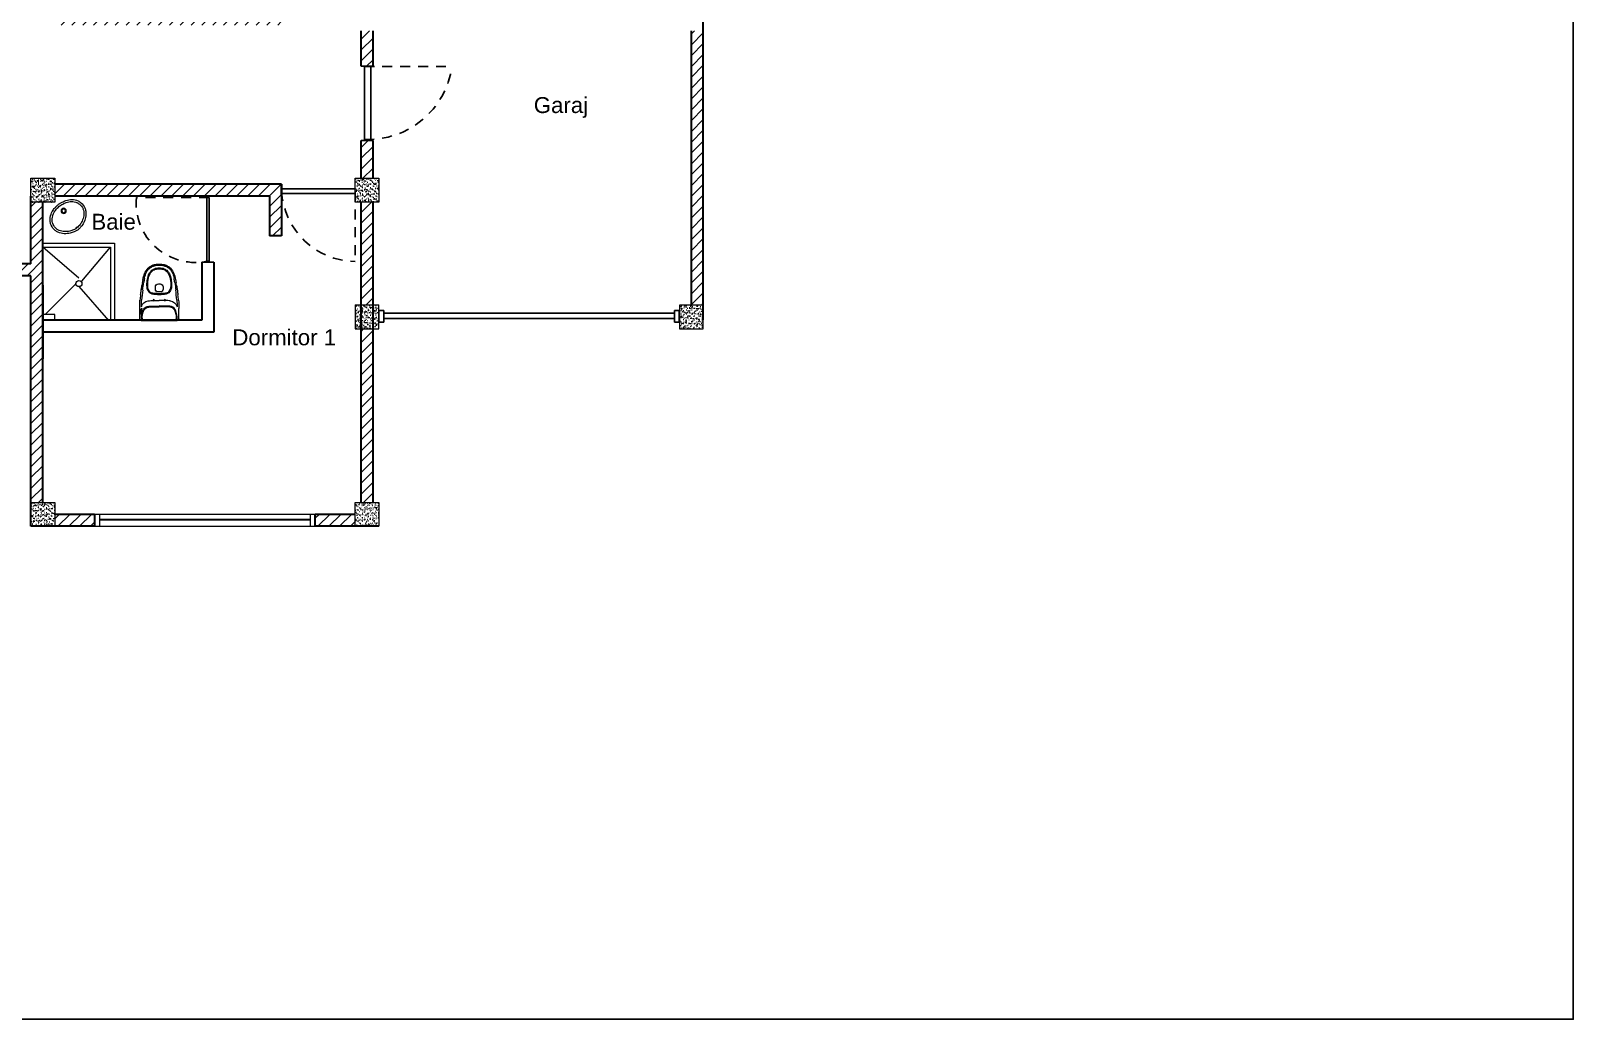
# Model space of a CAD drawing. Header units: metres. Extents: x 12.9 to 55.3, y 2.1 to 27.6.
# Drawn here: x 35.87 to 55.25, y 2.11 to 14.54 of the extents above; entities that cross this region are included whole.
import ezdxf

# ---------------------------------------------------------------- set-up
doc = ezdxf.new("R2010")
doc.units = ezdxf.units.M
doc.header["$MEASUREMENT"] = 0
doc.linetypes.add('HIDDEN2', pattern=[0.1875, 0.125, -0.0625])
for name, color, linetype, lineweight in [('A-PUERTAS-VENT', 184, 'Continuous', 13), ('ACCESORI', 252, 'Continuous', 9), ('columna', 12, 'Continuous', 20), ('muebles', 252, 'Continuous', 5), ('muro', 250, 'Continuous', 30), ('PUERTAS Y VENTANAS', 16, 'Continuous', 13), ('ROTURA', 9, 'Continuous', 15), ('SANITARIOS', 160, 'Continuous', 13)]:
    doc.layers.add(name, color=color, linetype=linetype, lineweight=lineweight)
doc.styles.get("Standard").update_dxf_attribs({"font": 'arial.ttf'})

# ---------------------------------------------------------------- blocks, each defined once
blk = doc.blocks.new('columna')
at = {"layer": 'columna', "true_color": 0x939598}
h = blk.add_hatch(dxfattribs=at)
h.set_pattern_fill('AR-SAND', color=252, scale=0.001)
h.set_pattern_definition([(37.5, (-1113459.330694, -691172.429485), (-0.001600031296, 0.0489413237329), [0, -0.038608, 0, -0.04318, 0, -0.041275]), (7.5, (-1113459.330694, -691172.429485), (0.0449523283138, 0.0716825100568), [0, -0.020828, 0, -0.034798, 0, -0.013335]), (327.5, (-1113459.361936, -691172.429485), (0.0790992370241, 0.0001437184679), [0, -0.0127, 0, -0.04572, 0, -0.05969]), (317.5, (-1113459.361936, -691172.429485), (0.0763556452472, 0.0222929323257), [0, -0.00635, 0, -0.029972, 0, -0.03429])])
h.paths.add_polyline_path([(0, 0), (0, 0.3), (-0.3, 0.3), (-0.3, 0)])
at = {"layer": 'columna'}
blk.add_lwpolyline([(-0.3, 0.3), (0, 0.3), (0, 0), (-0.3, 0), (-0.3, 0.3)], dxfattribs=at)
blk = doc.blocks.new('*U14')
at = {"layer": 'PUERTAS Y VENTANAS', "color": 174}
for p, q in [((3.432, 0.15), (0.657, 0.15)), ((0.657, 0.15), (0.657, 0)), ((0.657, 0), (3.432, 0)), ((0.717, 0.15), (0.717, 0)), ((0.717, 0.075), (3.372, 0.075)), ((0.717, 0.065), (3.372, 0.065)), ((3.372, 0), (3.372, 0.15)), ((3.432, 0), (3.432, 0.15))]:
    blk.add_line(p, q, dxfattribs=at)
blk = doc.blocks.new('5P-MINBELL')
at = {"layer": 'SANITARIOS'}
for radius in [0.0325, 0.0225]:
    blk.add_circle((0, -0.215), radius, dxfattribs=at)
for centre, radius, start, end in [((-0.066, -0.304), 0.173, 126.1554, 152.9316), ((-0.064, -0.304), 0.149, 124.3917, 152.0667), ((-0.02, -0.356), 0.243, 109.7709, 127.5913), ((-0.022, -0.355), 0.216, 108.3184, 125.9865), ((-0.015, -0.37), 0.257, 97.9868, 109.8217), ((-0.016, -0.371), 0.233, 96.9291, 108.3722), ((0.004, -0.403), 0.294, 94.1587, 100.8389), ((0.005, -0.411), 0.276, 94.0281, 100.2068), ((0, -0.705), 0.595, 88.3596, 91.6404), ((0, -0.889), 0.753, 88.8753, 91.1247), ((-0.005, -0.411), 0.276, 79.7932, 85.9719), ((-0.004, -0.403), 0.294, 79.1611, 85.8413), ((0.016, -0.371), 0.233, 71.6278, 83.0709), ((0.015, -0.37), 0.257, 70.1783, 82.0132), ((0.022, -0.355), 0.216, 54.0135, 71.6816), ((0.02, -0.356), 0.243, 52.4087, 70.2291), ((0.064, -0.304), 0.149, 27.9333, 55.6083), ((0.066, -0.304), 0.173, 27.0684, 53.8446), ((-0.052, -0.305), 0.187, 167.2546, 192.7454), ((-0.074, -0.298), 0.164, 153.3415, 167.8113), ((-0.056, -0.299), 0.184, 194.7923, 207.6591), ((-0.034, -0.286), 0.21, 207.921, 229.8096), ((-0.059, -0.304), 0.154, 166.5302, 194.237), ((-0.071, -0.299), 0.141, 152.5214, 167.5433), ((-0.055, -0.299), 0.159, 195.3886, 208.6248), ((-0.035, -0.285), 0.183, 209.6761, 231.9689), ((0.035, -0.285), 0.183, 308.0311, 330.3239), ((0.034, -0.286), 0.21, 310.1904, 332.079), ((0.055, -0.299), 0.159, 331.3752, 344.6114), ((0.071, -0.299), 0.141, 12.4567, 27.4786), ((0.059, -0.304), 0.154, 345.763, 13.4698), ((0.056, -0.299), 0.184, 332.3409, 345.2077), ((0.074, -0.298), 0.164, 12.1887, 26.6585), ((0.052, -0.305), 0.187, 347.2546, 12.7454), ((0.024, -0.214), 0.302, 230.2923, 244.6657), ((-0.005, -0.258), 0.223, 230.0297, 247.0803), ((0.056, -0.086), 0.433, 248.0352, 255.2795), ((0.139, 0.137), 0.644, 248.9638, 253.2006), ((0, -0.305), 0.207, 255, 265), ((0.013, -0.203), 0.283, 257.7277, 264.0888), ((0, -0.305), 0.207, 265, 275), ((0, -0.305), 0.18, 265, 275), ((-0.013, -0.203), 0.283, 275.9112, 282.2723), ((0, -0.305), 0.207, 275, 285), ((-0.139, 0.137), 0.644, 286.7994, 291.0362), ((-0.056, -0.086), 0.433, 284.7205, 291.9648), ((0.005, -0.258), 0.223, 292.9197, 309.9703), ((-0.024, -0.214), 0.302, 295.3343, 309.7077)]:
    blk.add_arc(centre, radius, start, end, dxfattribs=at)
blk.add_ellipse((0, -0.48), major_axis=(0.011, 0), ratio=0.272727, dxfattribs=at)
blk = doc.blocks.new('ONEPIECE-PLAN')
for p, q in [((-0.037, 0.24), (-0.167, 0.24)), ((-0.108, 0.211), (-0.167, 0.211)), ((-0.017, 0.22), (-0.017, -0.006)), ((-0.017, -0.006), (-0.017, -0.232)), ((-0.037, -0.252), (-0.167, -0.252))]:
    blk.add_line(p, q)
for points in [[(-0.086, 0.215, 0.08544), (-0.155, 0.194, 0.239157), (-0.194, 0.127, 0.016156), (-0.198, -0.006)], [(-0.085, 0.205, 0.085204), (-0.15, 0.185, 0.237532), (-0.184, 0.127, 0.016156), (-0.188, -0.006, 0.016156)], [(-0.017, 0.189, 0.302605), (-0.039, 0.217, 0.077585), (-0.086, 0.215, 0.004437)], [(-0.476, 0.004, 0.007027), (-0.476, -0.006, 0.007027), (-0.476, -0.016, 0.007027)], [(-0.374, -0.018, 0.008513), (-0.374, -0.006, 0.008513), (-0.374, 0.006)], [(-0.086, -0.227, -0.08544), (-0.155, -0.206, -0.239157), (-0.194, -0.139, -0.016156), (-0.198, -0.006)], [(-0.085, -0.217, -0.085204), (-0.15, -0.197, -0.237532), (-0.184, -0.139, -0.016156), (-0.188, -0.006, -0.016156)], [(-0.017, -0.201, -0.302605), (-0.039, -0.229, -0.077585), (-0.086, -0.227, -0.004437)]]:
    blk.add_lwpolyline(points, format="xyb")
for centre in [(-0.271, 0.064), (-0.271, -0.077)]:
    blk.add_circle(centre, 0.008)
for centre, radius, start, end in [((-0.046, -1.953), 2.206, 102.6781, 103.6539), ((0.161, -3.345), 3.61, 100.4511, 101.0365), ((-0.68, 1.492), 1.3, 278.2257, 279.8978), ((-0.069, -2.643), 2.865, 96.6243, 98.5025), ((-0.185, -1.502), 1.735, 97.6305, 98.992), ((3.228, -24.576), 25.06, 98.2507, 98.3605), ((-1.092, 7.42), 7.251, 275.482, 276.4873), ((-0.251, -0.397), 0.632, 98.0711, 100.6653), ((-1.175, 7.544), 7.363, 276.5144, 277.0493), ((-0.153, -1.94), 2.159, 90.8882, 93.1739), ((-0.153, -1.94), 2.18, 90.3681, 93.1091), ((-0.166, 0.213), 0.00279, 104.8512, 244.6989), ((-0.114, 0.017), 0.206, 88.3543, 104.8512), ((-0.109, 0.175), 0.0481, 69.9265, 88.2641), ((-0.094, 0.216), 0.0046, 344.9137, 69.9265), ((-0.057, 0.063), 0.145, 81.1997, 101.0729), ((-0.037, 0.22), 0.02, 0, 90), ((-0.038, 0.185), 0.021, 0, 81.1997), ((-0.474, -0.002), 0.251, 165.8828, 180.8544), ((-0.528, 0.001), 0.198, 150.4009, 163.0508), ((-0.475, -0.006), 0.237, 165, 180), ((-0.479, -0.017), 0.236, 152.2154, 162.2389), ((-0.559, 0.021), 0.161, 135.679, 151.0695), ((-0.557, 0.02), 0.149, 135.1422, 150.8443), ((-0.503, -0.001), 0.174, 170, 181.78), ((-0.569, 0.014), 0.106, 172.0002, 172.1217), ((-0.52, -0.035), 0.229, 111.5216, 132.5463), ((-0.567, 0.011), 0.109, 142.542, 170.5935), ((-0.503, -0.001), 0.162, 170, 181.78), ((-0.561, 0.024), 0.145, 119.1413, 135.1607), ((-0.551, 0.01), 0.113, 154.231, 171.1833), ((-0.557, 0.014), 0.116, 121.2788, 146.8803), ((-0.524, -0.016), 0.149, 131.1281, 150.0619), ((-0.537, -0.001), 0.178, 103.2258, 121.8939), ((-0.576, 0.049), 0.066, 118.2701, 133.632), ((-0.523, -0.032), 0.173, 111.9255, 122.8451), ((-0.541, 0.008), 0.119, 109.4747, 123.9979), ((-0.496, -0.097), 0.296, 103.75, 111.3743), ((-0.496, -0.092), 0.238, 94.82, 112.6953), ((-0.492, -0.114), 0.251, 100.7823, 110.7657), ((-0.441, -0.307), 0.499, 101.7572, 105.8923), ((-0.85, 2.015), 1.86, 279.5063, 281.0999), ((-0.467, -0.252), 0.391, 93.0039, 100.5079), ((-0.466, -0.206), 0.355, 85.3253, 97.9974), ((-0.476, -0.29), 0.429, 83.8052, 91.5943), ((-0.436, 0.003), 0.04, 91.8039, 178.3897), ((-0.443, 0.04), 0.108, 62.7519, 87.1828), ((-0.425, -0.343), 0.386, 87.8863, 91.8039), ((-0.442, 0.041), 0.0958, 46.996, 82.4542), ((-0.412, 0.005), 0.038, 1.951, 87.8863), ((-0.429, 0.06), 0.0836, 15.6519, 64.843), ((-0.416, 0.069), 0.0581, 5.8916, 47.2235), ((-0.433, 0.051), 0.0779, 1.418, 17.4974), ((-1.456, -0.028), 1.104, 1.12, 4.1866), ((-0.758, -0.008), 0.42, 0.3209, 12.5545), ((-0.474, -0.01), 0.251, 179.1456, 194.1172), ((-0.528, -0.013), 0.198, 196.9492, 209.5991), ((-0.475, -0.006), 0.237, 180, 195), ((-0.479, 0.005), 0.236, 197.7611, 207.7846), ((-0.559, -0.033), 0.161, 208.9305, 224.321), ((-0.557, -0.033), 0.149, 209.1557, 224.8578), ((-0.503, -0.011), 0.174, 178.22, 190), ((-0.569, -0.026), 0.106, 187.8783, 187.9998), ((-0.567, -0.023), 0.109, 189.4065, 217.458), ((-0.52, 0.023), 0.229, 227.4537, 248.4784), ((-0.503, -0.011), 0.162, 178.22, 190), ((-0.551, -0.022), 0.113, 188.8167, 205.769), ((-0.561, -0.036), 0.145, 224.8393, 240.8587), ((-0.557, -0.026), 0.116, 213.1197, 238.7212), ((-0.524, 0.004), 0.149, 209.9381, 228.8719), ((-0.537, -0.011), 0.178, 238.1061, 256.7742), ((-0.576, -0.061), 0.066, 226.368, 241.7299), ((-0.523, 0.02), 0.173, 237.1549, 248.0745), ((-0.541, -0.02), 0.119, 236.0021, 250.5253), ((-0.496, 0.085), 0.296, 248.6257, 256.25), ((-0.496, 0.08), 0.238, 247.3047, 265.18), ((-0.492, 0.102), 0.251, 249.2343, 259.2177), ((-0.441, 0.295), 0.499, 254.1077, 258.2428), ((-0.85, -2.027), 1.86, 78.9001, 80.4937), ((-0.467, 0.24), 0.391, 259.4921, 266.9961), ((-0.466, 0.194), 0.355, 262.0026, 274.6747), ((-0.476, 0.278), 0.429, 268.4057, 276.1948), ((-0.436, -0.015), 0.04, 181.6103, 268.1961), ((-0.425, 0.33), 0.386, 268.1961, 272.1137), ((-0.443, -0.052), 0.108, 272.8172, 297.2481), ((-0.442, -0.053), 0.0958, 277.5458, 313.004), ((-0.412, -0.017), 0.038, 272.1137, 358.049), ((-0.429, -0.072), 0.0836, 295.157, 344.3481), ((-0.416, -0.081), 0.0581, 312.7765, 354.1084), ((-0.433, -0.063), 0.0779, 342.5026, 358.582), ((-1.456, 0.016), 1.104, 355.8134, 358.88), ((-0.758, -0.004), 0.42, 347.4455, 359.6791), ((-0.046, 1.941), 2.206, 256.3461, 257.3219), ((0.161, 3.333), 3.61, 258.9635, 259.5489), ((-0.68, -1.504), 1.3, 80.1022, 81.7743), ((-0.069, 2.631), 2.865, 261.4975, 263.3757), ((-0.185, 1.49), 1.735, 261.008, 262.3695), ((3.228, 24.564), 25.06, 261.6395, 261.7493), ((-1.092, -7.432), 7.251, 83.5127, 84.518), ((-0.251, 0.385), 0.632, 259.3347, 261.9289), ((-1.175, -7.556), 7.363, 82.9507, 83.4856), ((-0.153, 1.928), 2.159, 266.8261, 269.1118), ((-0.153, 1.928), 2.18, 266.8909, 269.6319), ((-0.057, -0.075), 0.145, 258.9194, 278.7927), ((-0.037, -0.232), 0.02, 270, 0), ((-0.038, -0.198), 0.021, 278.7927, 359.9923)]:
    blk.add_arc(centre, radius, start, end)
at = {"layer": 'ROTURA'}
for points in [[(-0.267, 0.057, 0.007449), (-0.268, -0.006, 0.016156)], [(-0.264, 0.132, 0.007095), (-0.267, 0.071, 0.016156)], [(-0.267, -0.07, -0.007449), (-0.268, -0.006, -0.016156)], [(-0.264, -0.144, -0.007095), (-0.267, -0.083, -0.016156)]]:
    blk.add_lwpolyline(points, format="xyb", dxfattribs=at)
for centre, start, end in [((-0.164, 0.121), 102.8439, 174.0875), ((-0.164, -0.133), 185.9125, 257.1561)]:
    blk.add_arc(centre, 0.1, start, end, dxfattribs=at)

msp = doc.modelspace()

# ---------------------------------------------------------------- hatches: boundary and pattern name
at = {"layer": 'ACCESORI', "true_color": 0x939598}
h = msp.add_hatch(dxfattribs=at)
h.set_pattern_fill('ANSI31', color=252, scale=0.77, angle=180)
h.paths.add_polyline_path([(23.348, 17.759), (23.198, 17.759), (23.198, 17.349), (23.348, 17.349)])
h.paths.add_polyline_path([(26.272, 17.909), (23.498, 17.909), (23.498, 17.759), (26.272, 17.759)])
h.paths.add_polyline_path([(26.498, 17.759), (26.348, 17.759), (26.348, 15.759), (26.498, 15.759)])
h.paths.add_polyline_path([(26.271, 14.759), (23.498, 14.759), (23.498, 14.609), (24.198, 14.609), (24.248, 14.609), (25.129, 14.609), (25.129, 13.409), (25.279, 13.409), (25.279, 14.609), (26.271, 14.609)])
h.paths.add_polyline_path([(23.348, 15.249), (23.198, 15.249), (23.198, 14.836), (23.348, 14.836)])
h.paths.add_polyline_path([(23.348, 20.809), (23.636, 20.809), (23.636, 20.958), (23.198, 20.958), (23.198, 18.059), (23.348, 18.059)])
h.paths.add_polyline_path([(26.998, 20.958), (24.136, 20.958), (24.136, 20.809), (26.348, 20.809), (26.348, 19.259), (26.498, 19.259), (26.498, 20.809), (26.998, 20.809)])
h.paths.add_polyline_path([(30.872, 20.958), (29.222, 20.958), (29.222, 20.809), (30.722, 20.809), (30.722, 18.059), (30.872, 18.059)])
h.paths.add_polyline_path([(30.872, 17.759), (30.722, 17.759), (30.722, 16.759), (30.872, 16.759)])
h.paths.add_polyline_path([(36.022, 19.764), (36.522, 19.764), (36.522, 19.914), (36.022, 19.914), (35.872, 19.914), (35.872, 18.909), (36.022, 18.909)])
h.paths.add_polyline_path([(40.172, 19.914), (39.522, 19.914), (39.522, 19.764), (40.022, 19.764), (40.022, 18.909), (40.172, 18.909)])
h.paths.add_polyline_path([(40.172, 18.609), (40.022, 18.609), (40.022, 14.836), (40.172, 14.836), (40.172, 15.977), (40.399, 15.977), (40.399, 16.127), (40.172, 16.127)])
h.paths.add_polyline_path([(40.759, 18.909), (40.247, 18.909), (40.247, 18.759), (40.759, 18.759)])
h.paths.add_polyline_path([(44.022, 18.909), (43.511, 18.909), (43.511, 18.759), (44.022, 18.759)])
h.paths.add_polyline_path([(44.322, 18.609), (44.172, 18.609), (44.172, 16.127), (41.339, 16.127), (41.339, 15.977), (44.172, 15.977), (44.172, 14.836), (44.322, 14.836)])
h.paths.add_polyline_path([(44.322, 14.536), (44.172, 14.536), (44.172, 11.089), (44.322, 11.089)])
h.paths.add_polyline_path([(40.172, 13.159), (40.022, 13.159), (40.022, 12.684), (40.172, 12.684)])
h.paths.add_polyline_path([(40.172, 14.536), (40.022, 14.536), (40.022, 14.093), (40.172, 14.093)])
h.paths.add_polyline_path([(39.022, 15.509), (38.872, 15.509), (38.872, 14.759), (37.572, 14.759), (36.172, 14.759), (36.172, 14.609), (39.022, 14.609)])
h.paths.add_polyline_path([(39.022, 16.909), (37.172, 16.909), (36.022, 16.909), (36.022, 16.759), (37.022, 16.759), (37.022, 16.259), (37.022, 15.759), (37.172, 15.759), (37.172, 16.759), (38.872, 16.759), (38.872, 16.259), (38.872, 16.209), (39.022, 16.209)])
h.paths.add_polyline_path([(40.172, 12.384), (40.022, 12.384), (40.022, 11.089), (40.172, 11.089)])
h.paths.add_polyline_path([(40.172, 10.789), (40.022, 10.789), (40.022, 8.609), (40.172, 8.609)])
h.paths.add_polyline_path([(39.947, 8.459), (39.447, 8.459), (39.447, 8.309), (39.947, 8.309)])
h.paths.add_polyline_path([(36.022, 12.384), (35.872, 12.384), (35.872, 11.609), (34.273, 11.609), (34.273, 11.542), (34.272, 11.459), (35.872, 11.459), (35.872, 8.609), (36.022, 8.609)])
h.paths.add_polyline_path([(36.672, 8.459), (36.172, 8.459), (36.172, 8.309), (36.672, 8.309)])
h.paths.add_polyline_path([(39.022, 12.609), (36.172, 12.609), (36.172, 12.459), (38.872, 12.459), (38.872, 11.959), (39.022, 11.959)])
h.paths.add_polyline_path([(32.472, 11.609), (30.872, 11.609), (30.872, 11.459), (32.472, 11.459)])
h.paths.add_polyline_path([(30.872, 12.384), (30.722, 12.384), (30.722, 8.609), (30.872, 8.609)])
h.paths.add_polyline_path([(26.272, 8.459), (23.498, 8.459), (23.498, 8.309), (26.272, 8.309)])
h.paths.add_polyline_path([(23.348, 12.384), (23.198, 12.384), (23.198, 8.609), (23.348, 8.609)])
h.paths.add_polyline_path([(36.022, 18.609), (35.872, 18.609), (35.872, 14.836), (36.022, 14.836)])
h.paths.add_polyline_path([(35.899, 15.207), (36.048, 15.207), (36.048, 15.438), (35.899, 15.438)], flags=9)

# ---------------------------------------------------------------- linework, layer by layer
for p, q in [((40.022, 14.093), (40.172, 14.093)), ((40.022, 13.159), (40.172, 13.159)), ((38.023, 11.629), (38.173, 11.629)), ((38.085, 11.632), (38.112, 11.632)), ((40.247, 11.023), (40.307, 11.023)), ((40.247, 10.873), (40.247, 11.023)), ((40.307, 10.873), (40.247, 10.873)), ((40.307, 11.023), (40.307, 10.873)), ((43.961, 11.023), (43.961, 10.873)), ((43.961, 11.023), (44.021, 11.023)), ((44.021, 10.873), (43.961, 10.873)), ((44.021, 11.023), (44.021, 10.873))]:
    msp.add_line(p, q)
at = {"color": 34}
for p, q in [((40.063, 13.172), (40.063, 14.087)), ((40.143, 13.171), (40.143, 14.087)), ((38.085, 11.632), (38.085, 12.442)), ((38.112, 11.632), (38.112, 12.442)), ((39.023, 12.552), (39.947, 12.552)), ((39.023, 12.491), (39.947, 12.491))]:
    msp.add_line(p, q, dxfattribs=at)
at = {"linetype": 'HIDDEN2'}
for p, q in [((40.064, 14.087), (41.165, 14.087)), ((38.112, 12.442), (37.198, 12.442)), ((39.947, 12.517), (39.947, 11.639))]:
    msp.add_line(p, q, dxfattribs=at)
msp.add_lwpolyline([(12.877, 27.598), (55.253, 27.598), (55.253, 2.114), (12.877, 2.114)], close=True)
for points in [[(43.961, 10.987), (40.307, 10.987)], [(40.307, 10.921), (43.961, 10.921)]]:
    msp.add_lwpolyline(points)
for centre, radius, start, end in [((40.104, 14.243), 1.073, 267.8213, 351.6141), ((37.942, 12.372), 0.747, 174.6467, 283.156), ((39.956, 12.573), 0.934, 182.9531, 269.4729)]:
    msp.add_arc(centre, radius, start, end, dxfattribs=at)
at = {"layer": 'muebles'}
for p, q in [((36.477, 11.426), (36.023, 11.819)), ((36.515, 11.389), (36.873, 11.819)), ((36.44, 11.359), (36.052, 10.969)), ((36.477, 11.321), (36.847, 10.897))]:
    msp.add_line(p, q, dxfattribs=at)
msp.add_lwpolyline([(36.023, 10.969), (36.023, 11.869), (36.923, 11.869), (36.923, 10.897), (36.173, 10.897), (36.173, 10.969), (36.023, 10.969)], dxfattribs=at)
msp.add_lwpolyline([(36.023, 10.969), (36.023, 11.819), (36.873, 11.819), (36.873, 10.897), (36.173, 10.897), (36.173, 10.969)], close=True, dxfattribs=at)
msp.add_circle((36.477, 11.359), 0.0377, dxfattribs=at)
at = {"layer": 'muro'}
for p, q in [((44.322, 10.906), (44.322, 18.909)), ((40.022, 14.093), (40.022, 14.536)), ((40.172, 14.087), (40.172, 14.536)), ((44.172, 11.089), (44.172, 14.536)), ((40.022, 12.684), (40.022, 13.159)), ((40.172, 12.684), (40.172, 13.159)), ((39.022, 12.609), (36.172, 12.609)), ((39.022, 12.459), (39.022, 12.609)), ((39.022, 12.609), (39.022, 11.959)), ((35.872, 11.609), (35.872, 12.459)), ((38.872, 12.459), (36.172, 12.459)), ((38.872, 12.459), (38.872, 11.959)), ((36.022, 8.609), (36.022, 12.384)), ((40.022, 8.609), (40.022, 12.384)), ((40.172, 8.609), (40.172, 12.384)), ((39.022, 11.959), (38.872, 11.959)), ((38.023, 11.629), (38.023, 10.898)), ((38.173, 11.629), (38.173, 10.748)), ((35.872, 11.609), (34.272, 11.609)), ((35.872, 11.459), (34.272, 11.459)), ((35.872, 8.309), (35.872, 11.459)), ((36.023, 11.37), (36.023, 11.37)), ((36.023, 11.34), (36.023, 10.415)), ((38.023, 10.898), (36.022, 10.898)), ((38.173, 10.748), (36.022, 10.748)), ((36.672, 8.459), (36.172, 8.459)), ((36.672, 8.459), (36.672, 8.309)), ((39.947, 8.459), (39.447, 8.459)), ((39.447, 8.309), (39.447, 8.459)), ((36.672, 8.309), (35.872, 8.309)), ((40.247, 8.309), (39.447, 8.309))]:
    msp.add_line(p, q, dxfattribs=at)

# ---------------------------------------------------------------- block references
at = {"lineweight": 5, "xscale": -1, "rotation": 37.33997828304658}
msp.add_blockref('5P-MINBELL', (36.155, 12.444), dxfattribs=at)
at = {"layer": 'A-PUERTAS-VENT', "rotation": 180}
msp.add_blockref('*U14', (40.105, 8.459), dxfattribs=at)
at = {"layer": 'columna', "rotation": 180}
for p in [(35.872, 12.684), (39.947, 12.684), (35.872, 8.609), (39.947, 8.609)]:
    msp.add_blockref('columna', p, dxfattribs=at)
at = {"layer": 'columna', "xscale": -1}
for p in [(39.947, 10.789), (44.022, 10.789)]:
    msp.add_blockref('columna', p, dxfattribs=at)
at = {"layer": 'SANITARIOS', "lineweight": 5, "xscale": -1, "rotation": 90.00000000017803}
msp.add_blockref('ONEPIECE-PLAN', (37.48, 10.88), dxfattribs=at)

# ---------------------------------------------------------------- texts
at = {"char_height": 0.2, "attachment_point": 1}
for s, insert in [('{\\fArial|b0|i0|c238|p34;Garaj}', (42.192, 13.703)), ('{\\fArial|b0|i0|c238|p34;Baie}', (36.633, 12.237)), ('{\\fArial|b0|i0|c238|p34;Dormitor 1}', (38.404, 10.784))]:
    msp.add_mtext_dynamic_manual_height_columns(s, width=1.74581, gutter_width=1, heights=[0], dxfattribs=dict(at, insert=insert))

doc.saveas('drawing.dxf')
